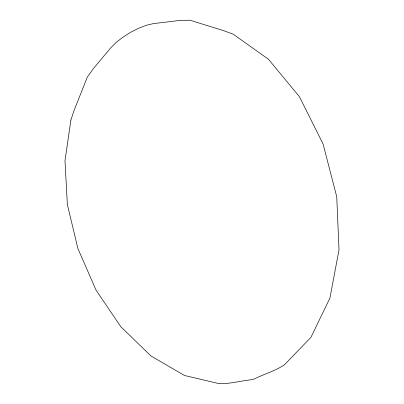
<?xml version="1.0" encoding="UTF-8"?>
<svg xmlns="http://www.w3.org/2000/svg" width="404" height="404" viewBox="0 0 404 404"><rect width="100%" height="100%" fill="white"/><g stroke="black" fill="none" stroke-linecap="round" stroke-linejoin="round"><path stroke-width="0.61" d="M70.892 120.028L64.993 160.787L67.357 204.464L77.876 248.47L96.031 290.123L120.857 326.78L150.944 355.954L184.471 375.478L219.256 383.684C230.563 383.946 241.658 380.548 252.884 379.593C263.166 374.372 274.599 371.246 284.3 364.938L310.908 337.375L329.927 298.086L339.006 249.818L336.744 196.763L323.089 144.016L299.435 96.728L268.372 59.171L233.118 34.148L223.665 30.669L189.89 20.2L178.886 20.559L153.348 23.619L146.354 25.28L138.511 28.285L130.442 32.396L122.76 37.279L116.054 42.551L110.787 47.808L93.597 68.332L87.219 77.275L73.957 110.817L70.892 120.028"/></g></svg>
